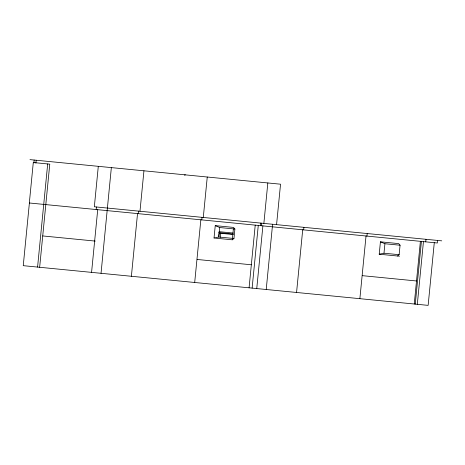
<?xml version="1.0" encoding="UTF-8"?>
<svg xmlns="http://www.w3.org/2000/svg" width="465" height="465" viewBox="0 0 465 465"><rect width="100%" height="100%" fill="white"/><g stroke="black" fill="none" stroke-linecap="round" stroke-linejoin="round"><path stroke-width="0.7" d="M29.394 202.99L23.25 265.672L428.137 305.371L434.287 242.689M33.864 162.924L34.148 160.036M35.91 163.128L36.194 160.239M37.578 267.079L47.692 163.942M39.653 267.282L49.767 164.145L33.288 162.529L29.324 202.984L437.379 242.992L437.629 240.44M98.301 166.331L94.337 206.78L441.75 240.847M96.162 209.535L96.412 206.983M91.57 272.368L97.72 209.686M111.35 167.609L101.039 273.298M131.386 276.274L137.53 213.592M138.471 213.685L138.721 211.133M139.977 211.255L143.941 170.8M194.696 282.482L200.845 219.8M201.787 219.893L202.037 217.341M203.286 217.463L207.256 177.014M214.034 238.016L215.249 225.63L233.517 227.42L234.889 229.024L233.959 238.499L232.302 239.806L214.034 238.016L218.806 237.016L233.959 238.499M218.765 236.139L219.108 232.657L232.994 234.017M218.806 237.016L219.736 227.536L215.249 225.63M220.212 237.359L220.613 233.296L218.678 232.477M232.302 239.806L233.383 228.797M249.077 287.812L255.227 225.13M252.129 288.114L258.273 225.432M260.563 225.653L260.813 223.101M261.342 225.728L261.592 223.183M256.75 288.567L262.899 225.885M263.864 223.403L267.828 182.948M266.218 289.497L272.595 224.258M276.57 224.647L280.54 184.198L29.981 159.629M296.565 292.468L302.709 229.786M303.651 229.879L303.901 227.327M359.875 298.675L366.025 235.993M366.961 236.086L367.211 233.535M399.528 256.203L379.213 254.216L380.428 241.823L398.697 243.614L400.069 245.218L399.139 254.698L397.482 256.006M379.213 254.216L383.985 253.21L384.915 243.736L380.428 241.823M414.257 304.011L420.401 241.329M415.262 304.11L421.406 241.428M417.308 304.308L423.452 241.626M425.742 241.852L425.992 239.301M219.736 227.536L234.889 229.024M384.915 243.736L400.069 245.218M218.986 231.663L233.401 233.075M220.613 233.296L233.418 234.552M383.985 253.21L399.139 254.698M42.693 235.935L95.284 241.091M197.148 259.464L251.338 264.777M362.328 275.664L416.518 280.976M185.425 174.869A63.571 44.64 -84.4 0 1 184.332 175.084"/></g></svg>
